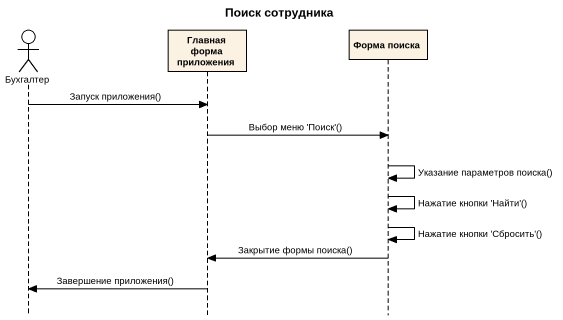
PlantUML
@startuml
title Поиск сотрудника
hide footbox
actor Бухгалтер
participant "Главная форма приложения" as Главная_форма_приложения
participant "Форма поиска" as Форма_поиска

Бухгалтер -> Главная_форма_приложения : Запуск приложения()
Главная_форма_приложения -> Форма_поиска : Выбор меню 'Поиск'()
Форма_поиска -> Форма_поиска : Указание параметров поиска()
Форма_поиска -> Форма_поиска : Нажатие кнопки 'Найти'()
Форма_поиска -> Форма_поиска : Нажатие кнопки 'Сбросить'()
Форма_поиска -> Главная_форма_приложения : Закрытие формы поиска()
Главная_форма_приложения -> Бухгалтер : Завершение приложения()
@enduml
